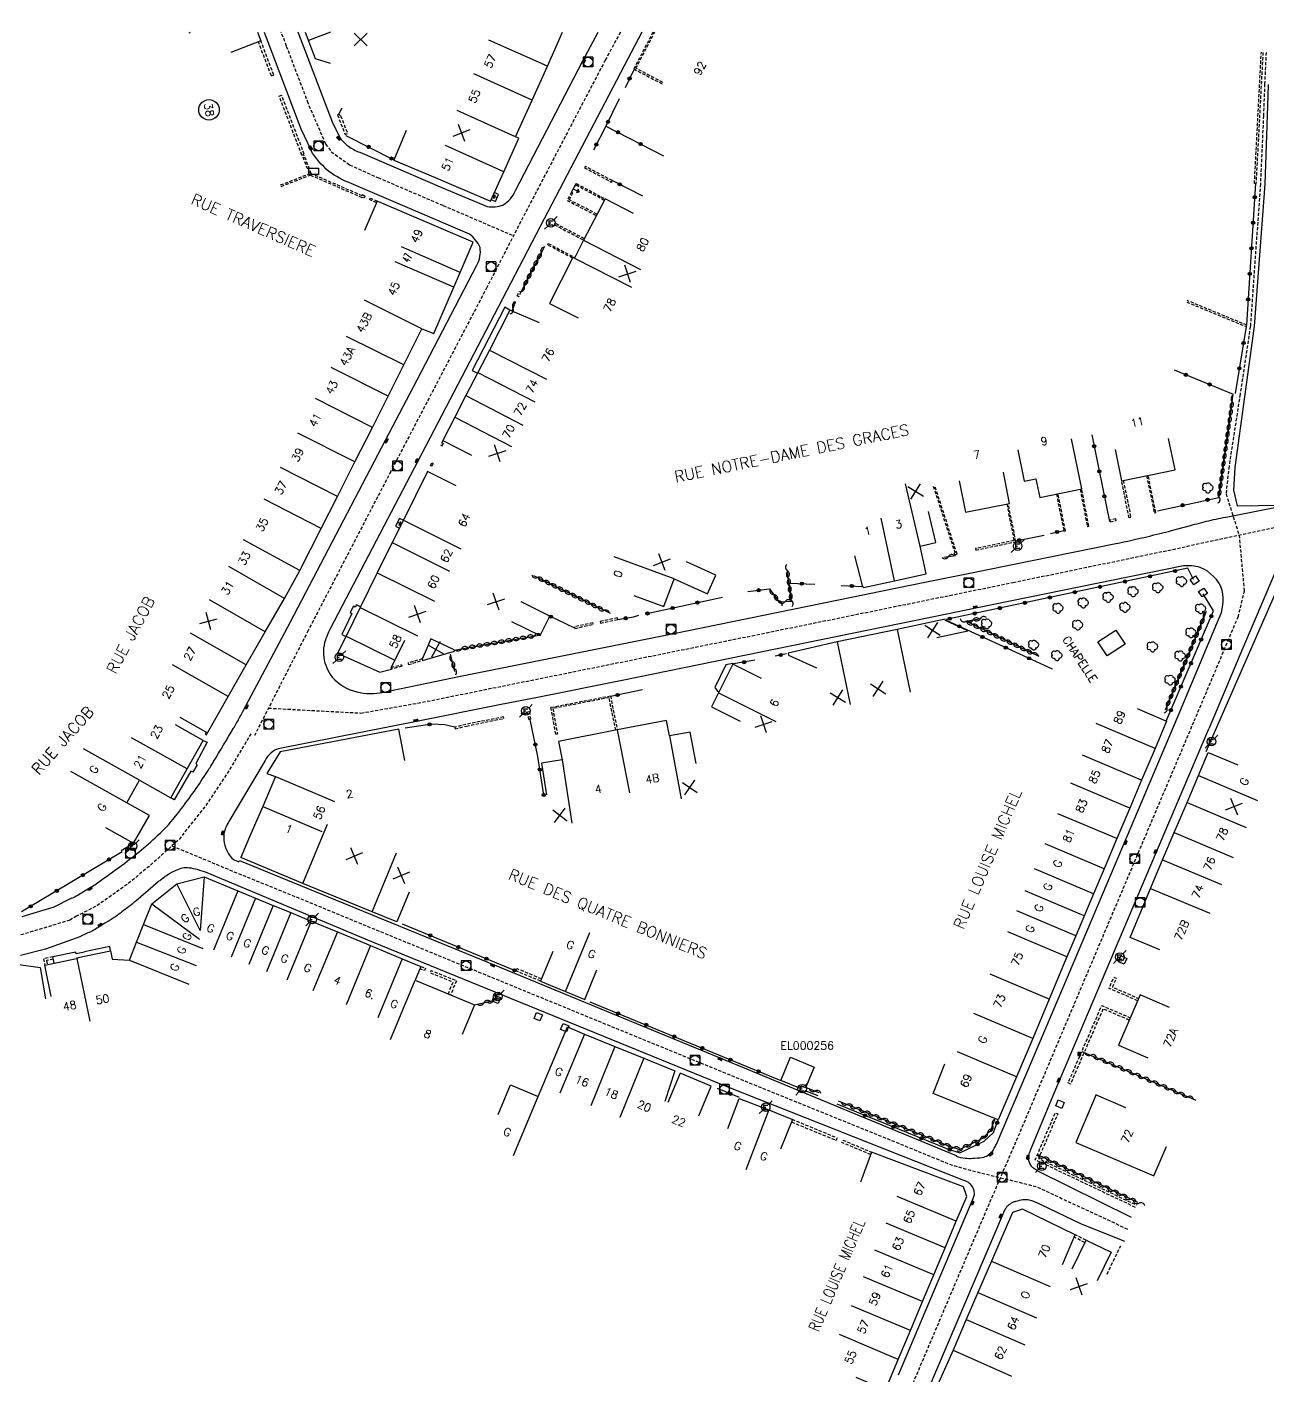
# Model space of a CAD drawing. Header units: millimetres. Extents: x 115000 to 116001, y 121000 to 122001.
# Drawn here: x 115307.8 to 115501.5, y 121790.2 to 122000.8 of the extents above; entities that cross this region are included whole.
import ezdxf
from ezdxf.enums import TextEntityAlignment as Align

# ---------------------------------------------------------------- set-up
doc = ezdxf.new("R2010")
doc.units = ezdxf.units.MM
doc.linetypes.add('DASHED', pattern=[0.75, 0.5, -0.25])
doc.layers.get('0').update_dxf_attribs({"linetype": 'CONTINUOUS'})
for name, color, linetype in [('W0001', 6, 'DASHED'), ('W0008', 7, 'CONTINUOUS'), ('W0100', 7, 'CONTINUOUS'), ('W0112', 1, 'DASHED'), ('W0120', 7, 'CONTINUOUS'), ('W0300', 7, 'CONTINUOUS'), ('W0310', 3, 'CONTINUOUS'), ('W0322', 7, 'CONTINUOUS'), ('W0330', 7, 'CONTINUOUS'), ('W0334', 7, 'CONTINUOUS'), ('W0400', 7, 'CONTINUOUS'), ('W0420', 7, 'CONTINUOUS'), ('W0471', 7, 'CONTINUOUS'), ('W0984', 7, 'CONTINUOUS'), ('W0989', 7, 'CONTINUOUS'), ('W0991', 7, 'CONTINUOUS'), ('W1102', 7, 'CONTINUOUS'), ('W1471', 7, 'CONTINUOUS')]:
    doc.layers.add(name, color=color, linetype=linetype)
doc.styles.get("Standard").update_dxf_attribs({"font": 'romans.shx', "width": 0.85})

# ---------------------------------------------------------------- blocks, each defined once
blk = doc.blocks.new('T400')
for p, q in [((-0.15, 0.3), (0.15, 0.3)), ((-0.15, -0.25), (-0.15, 0.3)), ((-0.15, 0.15), (0.15, 0.15)), ((-0.15, 0), (0.15, 0)), ((0.15, 0.3), (0.15, -0.25)), ((-0.15, -0.15), (0.15, -0.15)), ((-0.15, -0.25), (-0.15, -0.3)), ((-0.15, -0.3), (0.15, -0.3)), ((0.15, -0.3), (0.15, -0.25))]:
    blk.add_line(p, q)
blk = doc.blocks.new('T471')
for p, q in [((-0.333334, 0.333334), (-0.333334, -0.333334)), ((-0.333334, 0.333334), (0.333334, 0.333334)), ((-0.333334, 0), (0, 0)), ((0.500001, 0.500001), (1.000002, 1.000002)), ((-0.500001, -0.500001), (-1.000002, -1.000002)), ((-0.333334, -0.333334), (0.333334, -0.333334))]:
    blk.add_line(p, q)
blk.add_ellipse((0, 0), major_axis=(0.471405, 0.471405), ratio=1, start_param=5.4977871438, end_param=11.780972451)
blk = doc.blocks.new('T420')
for p, q in [((0.75, 0.75), (-0.75, 0.75)), ((-0.75, 0.75), (-0.75, -0.75)), ((0.75, 0.75), (0.75, -0.75)), ((0.75, -0.75), (-0.75, -0.75))]:
    blk.add_line(p, q)
blk.add_ellipse((0, 0), major_axis=(-0.53, 0.53), ratio=1, start_param=3.926991, end_param=10.210176)
blk = doc.blocks.new('T300')
for p, q in [((-0.8, 0.51), (-0.86, 0.34)), ((-0.86, 0.34), (-0.86, 0.17)), ((-0.86, 0.17), (-0.74, 0.06)), ((-0.69, 0.63), (-0.8, 0.51)), ((-0.8, -0.06), (-0.74, 0.06)), ((-0.74, 0.06), (-0.69, 0.11)), ((-0.57, 0.69), (-0.69, 0.63)), ((-0.46, 0.69), (-0.57, 0.69)), ((-0.29, 0.63), (-0.46, 0.69)), ((-0.29, 0.63), (-0.17, 0.74)), ((-0.23, 0.57), (-0.29, 0.63)), ((-0.17, 0.74), (-0.06, 0.8)), ((-0.06, 0.8), (0.06, 0.8)), ((0.06, 0.8), (0.23, 0.74)), ((0.23, 0.74), (0.34, 0.63)), ((0.34, 0.63), (0.4, 0.51)), ((0.46, 0.46), (0.34, 0.46)), ((0.4, 0.51), (0.4, 0.46)), ((0.57, 0.4), (0.46, 0.46)), ((0.57, 0.4), (0.69, 0.29)), ((0.69, 0.29), (0.74, 0.17)), ((0.74, 0.06), (0.69, -0.17)), ((0.74, 0.17), (0.74, 0.06)), ((-0.8, -0.17), (-0.8, -0.06)), ((-0.8, -0.23), (-0.8, -0.17)), ((-0.74, -0.34), (-0.8, -0.23)), ((-0.69, -0.4), (-0.74, -0.34)), ((-0.51, -0.46), (-0.69, -0.4)), ((-0.4, -0.46), (-0.51, -0.46)), ((-0.4, -0.46), (-0.34, -0.46)), ((-0.34, -0.46), (-0.34, -0.4)), ((-0.34, -0.51), (-0.34, -0.46)), ((-0.29, -0.63), (-0.34, -0.51)), ((-0.17, -0.74), (-0.29, -0.63)), ((-0.06, -0.8), (-0.17, -0.74)), ((0.06, -0.8), (-0.06, -0.8)), ((0.17, -0.74), (0.06, -0.8)), ((0.23, -0.69), (0.17, -0.74)), ((0.29, -0.46), (0.23, -0.46)), ((0.29, -0.63), (0.23, -0.69)), ((0.46, -0.4), (0.29, -0.46)), ((0.34, -0.51), (0.29, -0.63)), ((0.34, -0.51), (0.34, -0.46)), ((0.57, -0.34), (0.46, -0.4)), ((0.63, -0.29), (0.57, -0.34)), ((0.69, -0.17), (0.63, -0.29))]:
    blk.add_line(p, q)
blk = doc.blocks.new('t112o')
at = {"color": 0, "linetype": 'Continuous'}
for p, q in [((-0.5, 0.5), (0.5, 0.5)), ((-0.5, -0.5), (-0.5, 0.5)), ((0.5, 0.5), (0.5, -0.5)), ((0.5, -0.5), (-0.5, -0.5))]:
    blk.add_line(p, q, dxfattribs=at)
blk = doc.blocks.new('t991o')
at = {"color": 0, "linetype": 'Continuous'}
for p, q in [((-1, 1), (1, -1)), ((-1, -1), (1, 1))]:
    blk.add_line(p, q, dxfattribs=at)
blk = doc.blocks.new('t322o')
at = {"color": 0, "linetype": 'Continuous'}
for radius in [0.25, 0.15]:
    blk.add_circle((0, 0), radius, dxfattribs=at)
blk = doc.blocks.new('t310o')
at = {"color": 0, "linetype": 'Continuous'}
for centre, start, end in [((-0.5, 0.38), 216.8699, 323.1304), ((0.5, -0.37), 36.8699, 143.1303)]:
    blk.add_arc(centre, 0.625, start, end, dxfattribs=at)
blk = doc.blocks.new('t330o')
at = {"color": 0, "linetype": 'Continuous'}
for p, q in [((0.25, -0.25), (-0.25, 0.25)), ((-0.25, -0.25), (0.25, 0.25)), ((-0.25, 0.25), (-0.25, -0.25)), ((0.25, 0.25), (-0.25, 0.25)), ((0.25, -0.25), (0.25, 0.25)), ((-0.25, -0.25), (0.25, -0.25)), ((-0.25, -0.25), (-0.25, -0.25))]:
    blk.add_line(p, q, dxfattribs=at)
blk = doc.blocks.new('T1471')
at = {"color": 0, "linetype": 'Continuous', "flags": 128}
blk.add_lwpolyline([(-0.75, -0.5), (-0.75, 0.5), (0.75, 0.5), (0.75, -0.5), (-0.75, -0.5)], dxfattribs=at)

msp = doc.modelspace()

# ---------------------------------------------------------------- linework, layer by layer
at = {"layer": 'W0001'}
for points in [[(115400.52, 122000), (115398.15, 121995.64), (115385.98, 121972.4), (115379.65, 121960.13), (115364.64, 121931.38), (115351.74, 121906.54), (115343.34, 121890.12)], [(115354.47, 121982.53), (115351.75, 121988.89), (115348.35, 121997.82), (115347.52, 122000)], [(115501.38, 121996.84), (115501.17, 121991.91), (115500.98, 121986.95), (115500.5, 121976.29), (115498.93, 121954.03), (115497.33, 121943.44), (115495.6, 121932.19), (115495.13, 121927.89), (115497.17, 121921.43), (115497.97, 121912.72), (115497.01, 121908.7), (115490.06, 121892.2)], [(115315.54, 121861.92), (115314.49, 121861.27), (115305.07, 121858.43), (115290.51, 121854.87), (115282.55, 121852.45), (115275.82, 121854.77), (115263.31, 121862.34), (115244.57, 121874.6), (115228.28, 121885.37), (115221.22, 121892.9), (115216.69, 121900.89), (115213.12, 121908.68), (115209.65, 121916.31), (115207.9, 121919.58), (115203.09, 121924.53), (115187.54, 121939.27), (115179.5, 121946.89), (115172.14, 121953.75), (115165.38, 121959.89), (115159.14, 121970.8), (115148.1, 121994.5)], [(115345.53, 121894.4), (115359.97, 121893.63), (115369.58, 121895.32), (115421.09, 121905.72), (115461.86, 121914.03), (115485.33, 121918.89), (115509.29, 121924.04), (115556.4, 121933.55), (115592.42, 121940.92), (115618.06, 121946.57), (115636.7, 121951.36), (115648.61, 121954.69), (115679.21, 121964.17), (115688.47, 121967.09), (115696.01, 121969.53), (115702.67, 121971.98), (115712.33, 121976.21), (115720.09, 121979.86), (115731.59, 121986)], [(115354.46, 121982.53), (115355.35, 121981.32), (115358.21, 121979.28), (115362.64, 121977.28), (115372.82, 121972.93), (115383.81, 121968.2)]]:
    msp.add_lwpolyline(points, dxfattribs=at)
at = {"layer": 'W0001', "flags": 128}
for points in [[(115490.05, 121892.2), (115474.75, 121856.08), (115462.6, 121827.38), (115457.43, 121815.38), (115446.29, 121789.12)], [(115342.79, 121890.41), (115339.34, 121884.61), (115335.67, 121879.07), (115331.52, 121873.86), (115326.87, 121869.66), (115323.36, 121866.8), (115318.79, 121863.55), (115315.55, 121861.9)], [(115330.45, 121872.89), (115340.07, 121868.88), (115350.12, 121864.8), (115375.16, 121854.5), (115401.62, 121843.65), (115423.07, 121834.88), (115442.15, 121827.17), (115452.22, 121823.04), (115455.16, 121822.2), (115457.24, 121821.7), (115465.43, 121819.68), (115479.85, 121812.97)]]:
    msp.add_lwpolyline(points, dxfattribs=at)
at = {"layer": 'W0008', "flags": 128}
for points in [[(115652.23, 121548.45, -0.000001), (115655.3, 121533.37, -0.000001), (115657, 121525, -0.000046)], [(115403.87, 122000), (115401.11, 121994.72), (115388.6, 121970.84), (115379.5, 121953.33), (115368.88, 121932.99), (115364.11, 121923.9), (115355.24, 121906.88, 0.0738), (115354.22, 121904.23, 0.08), (115354.18, 121902.34, 0.1365), (115355.5, 121899.24, 0.1612), (115359.36, 121896.94, 0.1104), (115363.48, 121896.9), (115375.53, 121899.37), (115408.85, 121906.06), (115448.35, 121914.12), (115454.61, 121915.4), (115477.91, 121920.11, 0.0084), (115482.95, 121921.23, 0.0064), (115486.6, 121922.14), (115489.56, 121922.92, -0.0064), (115492.46, 121923.68, -0.0088), (115495.43, 121924.31), (115507.69, 121926.76)], [(115356.75, 121983.43, 0.051968), (115358.01, 121982.17, 0.0584), (115359.78, 121981.24), (115372.7, 121975.68), (115379.68, 121972.76, 0.1207), (115382.17, 121973, 0.1559), (115384.15, 121975.29), (115394.64, 121995.55), (115397.02, 122000)], [(115340.61, 121892.18, 0.004061), (115341.53, 121893.87), (115348.99, 121907.88), (115363.81, 121936.26), (115368.76, 121945.71), (115378.08, 121963.61, 0.1774), (115378.58, 121966.37, 0.1416), (115376.92, 121968.45), (115358.46, 121976.36, -0.0646), (115354.95, 121978.24, -0.071013), (115352.13, 121981.58, -0.071013)], [(115672.91, 121959.04), (115653.08, 121952.84), (115652.81, 121952.77, -0.0026), (115639.61, 121949.02, -0.0107), (115614.96, 121942.74, -0.0026), (115605.11, 121940.53, -0.004), (115596.11, 121938.6), (115568.87, 121933.05), (115552.62, 121929.72), (115505.91, 121920.31, 0.1085), (115504.96, 121919.93, 0.1308), (115504.22, 121918.91), (115497.72, 121903.68), (115492.44, 121891.18)], [(115487.67, 121893.22), (115493.98, 121908.26, 0.1659), (115494.55, 121912.8, 0.21511), (115491.08, 121916.39, 0.0775), (115488.47, 121916.63), (115456.06, 121910.01), (115451.23, 121909.04), (115400.79, 121898.72), (115387.54, 121896.07), (115381.63, 121894.9), (115368.66, 121892.31), (115347.3, 121888.11, 0.134), (115345.89, 121887.37, 0.0757), (115344.99, 121886.22), (115339.35, 121876.7, 0.0899), (115338.56, 121874.76, 0.179573), (115339.53, 121871.25, 0.14126), (115340.91, 121870.39)], [(115340.95, 121870.46), (115341.01, 121870.59), (115383.98, 121852.99), (115397.44, 121847.43), (115417.46, 121839.21), (115434.53, 121832.1), (115452.99, 121824.53), (115452.95, 121824.39, 0.036688), (115454.37, 121824.1, 0.046936), (115455.5, 121824.07, 0.018581), (115457.05, 121824.22, 0.061519), (115457.5, 121824.34, 0.071329), (115458.25, 121824.78, 0.086888), (115458.73, 121825.31, 0.012508), (115459.11, 121825.96, 0.026038), (115459.27, 121826.29), (115469.65, 121850.63), (115479.58, 121874.14), (115487.68, 121893.22)], [(115314.82, 121864.7, 0.014121), (115315.73, 121865.2, 0.001029), (115317.58, 121866.31, 0.004901), (115317.97, 121866.55, 0.014332), (115318.8, 121867.1, 0.003688), (115321.94, 121869.35, 0.025603), (115327.84, 121874.14, 0.041952), (115331.02, 121877.52, 0.011412), (115333.42, 121880.7, 0.012344), (115335.49, 121883.73, 0.000416), (115336.29, 121884.97, 0.00311), (115336.4, 121885.13, 0.005086), (115336.95, 121886.04, 0.000889), (115340.09, 121891.28, 0.003966), (115340.16, 121891.4, 0.00062), (115340.61, 121892.19)], [(115480.38, 121814.85), (115465.71, 121822.08), (115465.55, 121822.21, -0.062695), (115465, 121822.57, -0.077717), (115464.66, 121822.98, -0.033421), (115464.36, 121823.56, -0.08342), (115464.3, 121823.82, -0.06628), (115464.34, 121824.5, -0.051285), (115464.59, 121825.33), (115468.15, 121833.86), (115483.38, 121869.86), (115492.43, 121891.18)], [(115443.94, 121790.23), (115455.62, 121817.81, 0.074221), (115455.82, 121818.4, 0.105061), (115455.81, 121818.83, 0.042229), (115455.61, 121819.43, 0.068666), (115455.41, 121819.76, 0.03992), (115454.95, 121820.25, 0.085788), (115454.68, 121820.41, 0.000939), (115454.33, 121820.56, 0.002033), (115454.16, 121820.63), (115417.18, 121835.23), (115361.69, 121857.91), (115335.93, 121868.66, 0.031064), (115334.43, 121869.17, 0.03817), (115333.16, 121869.42, 0.073401), (115332.12, 121869.4, 0.068536), (115331.06, 121869.05, 0.012682), (115330.3, 121868.66, 0.024277), (115329.92, 121868.43, 0.00879), (115328.8, 121867.64, 0.018677), (115328.29, 121867.24), (115324.79, 121864.25, -0.013341), (115323.67, 121863.35, -0.007491), (115321.61, 121861.82, -0.016365), (115321.27, 121861.59, -0.002226), (115318.7, 121860.01, -0.032015), (115317.12, 121859.18, -0.00688), (115316.2, 121858.78, -0.00688)], [(115479.31, 121811.09), (115472.43, 121813.86), (115466.36, 121816.74), (115465.73, 121817.04, 0.068067), (115464.45, 121817.52, 0.09035), (115463.41, 121817.56, 0.025743), (115462.24, 121817.33, 0.062755), (115461.78, 121817.15, 0.043256), (115461.04, 121816.67, 0.090274), (115460.76, 121816.35, 0.014153), (115460.47, 121815.83, 0.021155), (115460.29, 121815.46), (115448.57, 121787.83)]]:
    msp.add_lwpolyline(points, format="xyb", dxfattribs=at)
at = {"layer": 'W0008'}
for points in [[(115344.84, 122000), (115350.61, 121984.89), (115352.17, 121981.6)], [(115356.85, 121983.31), (115355.53, 121985.94), (115350.19, 122000)], [(115307.07, 121861.83), (115312.05, 121863.36), (115314.81, 121864.74)], [(115316.21, 121858.73), (115310.71, 121856.75), (115306.81, 121855.77)]]:
    msp.add_lwpolyline(points, dxfattribs=at)
at = {"layer": 'W0008', "flags": 128}
for points in [[(115501.71, 121991.83), (115501.69, 121990.07), (115501.18, 121976.24), (115499.55, 121954.05), (115496.52, 121931.98), (115496.29, 121928.46), (115496.85, 121926.03), (115503.56, 121926.11), (115503.59, 121925.94)], [(115335.35, 121889.36), (115335.97, 121889.06), (115334.16, 121885.75), (115334.39, 121885.56), (115333.72, 121884.41), (115333.41, 121884.57), (115330.8, 121880.05), (115330.27, 121880.4)], [(115320.85, 121856.46), (115320.73, 121857.17), (115316.77, 121856.31)]]:
    msp.add_lwpolyline(points, dxfattribs=at)
at = {"layer": 'W0100'}
msp.add_line((115392.88, 121975.01), (115393.44, 121976.07), dxfattribs=at)
for points in [[(115343.81, 122000), (115344.34, 121998.63), (115339.66, 121996.85)], [(115351.28, 122000), (115352.85, 121995.88), (115355.18, 121995.16)], [(115393.16, 121975.54), (115394.05, 121975.08), (115393.93, 121975.46), (115393.66, 121974.96), (115394.05, 121975.08)], [(115381.26, 121974.11), (115380.58, 121974.41), (115380.72, 121974.04), (115380.96, 121974.55), (115380.58, 121974.41)], [(115402.55, 121971.65), (115398.11, 121973.95), (115394.77, 121967.51), (115393.33, 121964.69), (115393.08, 121964.81), (115389.44, 121957.62), (115393.9, 121955.36)], [(115365.67, 121923.45), (115366.3, 121923.14), (115366.17, 121923.52), (115365.92, 121923.01), (115366.3, 121923.14)], [(115402.62, 121912), (115407.31, 121910.26), (115408.91, 121914.59), (115414.1, 121912.26), (115415.42, 121915.19), (115410.86, 121917.24)], [(115291.64, 121831.99), (115287.62, 121834.96), (115302.39, 121854.93), (115309.88, 121853.9), (115310.7, 121848.97)], [(115311.6, 121849.36), (115310.59, 121854.26), (115315.78, 121855.32)]]:
    msp.add_lwpolyline(points, dxfattribs=at)
at = {"layer": 'W0100', "flags": 128}
for points in [[(115367.05, 121984.62), (115365.11, 121980.01), (115371.57, 121977.29), (115380.21, 121973.61), (115382.3, 121978.17), (115384.65, 121983.42), (115384.15, 121983.65), (115386.75, 121989.39), (115389.11, 121994.68), (115391.48, 122000)], [(115380.33, 121973.87), (115381.02, 121973.55), (115381.49, 121974.66), (115380.83, 121974.96)], [(115331.68, 121893), (115336.03, 121890.55), (115339.24, 121896.23), (115342.05, 121901.19), (115345, 121906.33), (115348.01, 121911.53), (115350.41, 121915.9), (115353.78, 121922.48), (115356.32, 121927.47), (115359.04, 121932.89), (115361.78, 121938.24), (115364.25, 121943.15), (115366.67, 121948.02), (115369.49, 121953.65), (115371.38, 121952.95), (115374.49, 121960.19), (115375.49, 121962.45), (115377.52, 121967.19), (115362.51, 121973.61), (115360.55, 121969.02)], [(115387.87, 121954.62), (115383.26, 121956.56), (115380.07, 121950.34), (115378.25, 121946.85), (115376.38, 121943.23), (115374.63, 121939.85), (115372.78, 121936.19), (115377.25, 121933.94)], [(115462.63, 121934.76), (115463.62, 121929.85), (115465.43, 121930.22), (115466.02, 121927.31), (115472.58, 121928.64), (115471, 121936.45)], [(115477.8, 121934.82), (115478.8, 121929.92), (115487.17, 121931.62), (115486.17, 121936.52)], [(115374.88, 121929.15), (115370.4, 121931.37), (115366.61, 121923.75), (115364.87, 121920.27), (115362.52, 121915.53), (115359.87, 121910.14), (115357.65, 121905.64), (115356.33, 121902.97), (115362.91, 121900.02), (115364.73, 121900.5), (115364.68, 121900.69), (115366.83, 121905.04)], [(115453.45, 121929.89), (115454.42, 121924.99), (115461.32, 121926.36), (115460.35, 121931.27)], [(115437.08, 121918.21), (115438.36, 121913.37), (115438.46, 121913.4), (115438.49, 121913.27), (115443.32, 121914.29), (115448.27, 121915.37), (115447.37, 121919.7), (115449.82, 121920.28), (115448.67, 121925.14)], [(115366.6, 121923.74), (115365.98, 121924.05), (115365.36, 121922.85), (115366, 121922.53)], [(115524.7, 121918.66), (115523.7, 121923.56), (115512.16, 121921.19), (115507.54, 121920.25), (115505.93, 121919.5), (115504.12, 121915.3), (115491.99, 121887.56)], [(115383.49, 121907.96), (115387.98, 121905.75), (115389.47, 121908.78), (115384.99, 121910.99)], [(115449.93, 121905.43), (115454.82, 121906.46), (115451.28, 121908.09), (115451.24, 121908.29), (115443.73, 121906.71), (115434.39, 121904.78), (115426.71, 121902.98), (115426.78, 121902.69), (115431.16, 121900.71)], [(115422.55, 121899.02), (115418.08, 121901.26), (115415.84, 121896.79), (115414.74, 121894.58), (115419.2, 121892.34)], [(115481.24, 121894.32), (115485.85, 121892.38), (115484.06, 121888.12), (115481.93, 121883.15), (115480.09, 121878.77), (115478.09, 121874.01), (115476.08, 121869.32), (115474.43, 121865.41), (115471.66, 121858.84), (115470.27, 121855.55), (115467.51, 121848.93), (115464.93, 121842.79), (115462.39, 121836.81), (115459.55, 121830.1), (115449.36, 121834.19), (115451.22, 121838.83)], [(115320.05, 121875.74), (115324.42, 121873.3), (115326.92, 121877.63), (115323.38, 121879.61), (115325.36, 121883.15), (115330.27, 121880.4), (115332.84, 121884.9), (115335.35, 121889.36), (115330.99, 121891.81)], [(115366.82, 121886.22), (115365.88, 121891.13), (115347.34, 121887.6), (115345.25, 121884.17), (115346.63, 121883.73), (115344.65, 121879.04), (115342.58, 121874.28), (115341.2, 121871.05)], [(115412.33, 121885.74), (115411.42, 121890.65), (115408.2, 121890.06), (115407.73, 121892.49), (115400.03, 121890.99), (115390.85, 121889.2), (115391.42, 121886.31), (115388.2, 121885.82), (115388.95, 121880.88)], [(115484.79, 121856.64), (115480.17, 121858.55), (115483.34, 121866.22), (115485.19, 121870.68), (115487.04, 121874.99), (115489.05, 121879.67), (115490.82, 121883.86), (115492.36, 121887.48), (115496.96, 121885.53)], [(115367.49, 121865.63), (115365.61, 121861), (115361.71, 121862.58), (115350.9, 121867.03), (115341.19, 121871.05)], [(115315.52, 121855.38), (115320.85, 121856.46), (115321.11, 121855.18), (115323.8, 121855.04), (115324.93, 121857.86), (115326.02, 121860.61), (115327.32, 121863.82), (115331.22, 121866.97), (115335.5, 121868.03), (115340.75, 121865.84), (115343.52, 121864.71), (115346.28, 121863.58), (115349.05, 121862.45), (115352.22, 121861.14), (115356.3, 121859.46), (115361.49, 121857.31), (115366.44, 121855.26), (115369.35, 121854.06), (115368.46, 121851.88), (115377.72, 121848.04), (115375.8, 121843.42)], [(115389.98, 121856.36), (115388.05, 121851.75), (115391.93, 121850.13), (115394.95, 121848.9), (115396.83, 121853.52)], [(115486.31, 121847.65), (115481.72, 121849.62), (115478.35, 121841.77), (115482.94, 121839.79)], [(115381.43, 121830.92), (115383.36, 121835.53), (115387.69, 121833.72), (115392.25, 121844.6), (115394.92, 121843.48), (115399.66, 121841.56), (115404.19, 121839.71), (115409.03, 121837.72), (115407.46, 121832.97)], [(115412.76, 121830.72), (115414.7, 121835.32), (115409.85, 121837.37), (115407.9, 121832.77)], [(115474.87, 121834.04), (115471.65, 121826.56), (115483.87, 121821.31), (115485.84, 121825.91)], [(115474.83, 121833.97), (115479.43, 121831.99)], [(115417.28, 121828.75), (115419.09, 121833.41), (115423.71, 121831.62), (115427.41, 121830.12), (115425.54, 121825.48)], [(115437.31, 121789.87), (115441.92, 121787.91), (115443.93, 121792.65), (115445.83, 121797.17), (115447.73, 121801.7), (115449.46, 121805.86), (115451.25, 121810.09), (115452.98, 121814.26), (115454.64, 121818.12), (115454.1, 121819.6), (115439.77, 121825.02), (115438, 121820.35)], [(115469.58, 121807.47), (115471.58, 121812.1), (115463.31, 121816.11), (115461.77, 121815.63), (115458.48, 121808), (115456.36, 121803.1), (115454.54, 121798.9), (115452.48, 121794.08), (115450.29, 121789.09), (115454.87, 121787.08)], [(115471.09, 121806.78), (115473.26, 121811.29), (115477.17, 121809.42), (115475, 121804.91)]]:
    msp.add_lwpolyline(points, dxfattribs=at)
at = {"layer": 'W0100'}
msp.add_lwpolyline([(115475.11, 121904.76), (115477.9, 121906.6), (115479.35, 121904.39), (115476.56, 121902.55)], close=True, dxfattribs=at)
at = {"layer": 'W0100', "flags": 128}
for points in [[(115369.53, 121902.05), (115369.58, 121901.86), (115374.61, 121903.32), (115374.56, 121903.51), (115370.91, 121905.23)], [(115430.77, 121838.31), (115429.42, 121835.09), (115428.79, 121835.36), (115428.63, 121834.96), (115425.59, 121836.23), (115427.1, 121839.85)]]:
    msp.add_lwpolyline(points, close=True, dxfattribs=at)
at = {"layer": 'W0112'}
for p, q in [((115345.98, 121993.19), (115346.35, 121993.33)), ((115347.21, 121990.01), (115347.58, 121990.15)), ((115350.75, 121980.79), (115347.21, 121990.01)), ((115351.13, 121980.93), (115347.58, 121990.15)), ((115356.5, 121987.2), (115356.81, 121986.93)), ((115357.51, 121984.01), (115357.89, 121984.15)), ((115350.75, 121980.79), (115351.13, 121980.93))]:
    msp.add_line(p, q, dxfattribs=at)
for points in [[(115345.98, 121993.19), (115343.96, 121998.49)], [(115346.35, 121993.33), (115344.34, 121998.63)], [(115405.6, 122000), (115402.59, 121994.25), (115407.02, 121991.94)], [(115407.14, 121992.16), (115402.93, 121994.36), (115405.88, 122000)], [(115500.9, 121996.85), (115499.81, 121976.34), (115499.57, 121976.35), (115500.65, 121996.86)], [(115356.5, 121987.2), (115356.32, 121987.08), (115357.51, 121984.01)], [(115356.81, 121986.93), (115357.89, 121984.15)], [(115347.43, 121976.14), (115351.95, 121977.9), (115350.81, 121980.82)], [(115347.53, 121975.91), (115352.08, 121977.68), (115360.29, 121974.12), (115360.35, 121974.26), (115360.56, 121974.17), (115360.65, 121974.4), (115360.22, 121974.59), (115360.16, 121974.45), (115352.22, 121977.89), (115351.05, 121980.9)], [(115396.88, 121971.57), (115392.53, 121973.82), (115393.1, 121974.89), (115392.88, 121975.01), (115392.19, 121973.72), (115396.76, 121971.35)], [(115397.99, 121973.73), (115397.36, 121974.08), (115393.71, 121976.03), (115393.65, 121975.94), (115393.44, 121976.07), (115393.63, 121976.36), (115397.48, 121974.3), (115398.11, 121973.95)], [(115362.42, 121973.38), (115361.3, 121973.85), (115361.4, 121974.09), (115362.51, 121973.61)], [(115394.89, 121967.73), (115390.3, 121970.14), (115390.18, 121969.92), (115394.77, 121967.51)], [(115393.03, 121964.7), (115389.12, 121966.77), (115389.23, 121966.99), (115393.39, 121964.8)], [(115488.99, 121957.84), (115498.3, 121954), (115498.4, 121954.23), (115489.08, 121958.07)], [(115372.78, 121936.19), (115372.44, 121935.5), (115372.66, 121935.39), (115373, 121936.07)], [(115482.73, 121930.72), (115483.91, 121924.92), (115484.15, 121924.97), (115482.97, 121930.77)], [(115449.39, 121929.08), (115452.79, 121918.64), (115452.68, 121918.61), (115452.73, 121918.37), (115453.12, 121918.45), (115449.63, 121929.13)], [(115472.34, 121928.59), (115473.46, 121922.8), (115473.7, 121922.85), (115472.58, 121928.64)], [(115479.05, 121929.97), (115480.27, 121924.17), (115480.02, 121924.12), (115478.8, 121929.92)], [(115460.88, 121926.27), (115462.01, 121920.58), (115455.98, 121919.33), (115456.03, 121919.08), (115462.31, 121920.39), (115461.12, 121926.32)], [(115468.63, 121927.84), (115469.81, 121922.03), (115470.05, 121922.08), (115468.88, 121927.89)], [(115364.71, 121900.75), (115366.29, 121901.18), (115366.36, 121900.94), (115364.73, 121900.5)], [(115369.55, 121902.11), (115367.32, 121901.44), (115367.39, 121901.2), (115369.58, 121901.86)], [(115399.78, 121890.95), (115398.75, 121896.03), (115389.95, 121894.33), (115390.68, 121890.36), (115390.43, 121890.32), (115389.66, 121894.53), (115398.95, 121896.32), (115400.03, 121890.99)], [(115335.81, 121890.67), (115335.64, 121890.35), (115335.86, 121890.23), (115336.03, 121890.55)], [(115311.84, 121855.55), (115310.39, 121855.26), (115310.59, 121854.26)], [(115311.92, 121855.16), (115310.86, 121854.95), (115310.98, 121854.34)]]:
    msp.add_lwpolyline(points, dxfattribs=at)
for points in [[(115399.26, 121976.81), (115395.01, 121979.04), (115394.89, 121978.82), (115399.14, 121976.59)], [(115383.7, 121957.45), (115383.91, 121957.94), (115384.14, 121957.84), (115383.93, 121957.36)], [(115384.98, 121959.4), (115384.62, 121958.67), (115384.39, 121958.79), (115384.76, 121959.51)], [(115370.83, 121932.28), (115371.04, 121932.73), (115371.27, 121932.62), (115371.06, 121932.18)], [(115477.02, 121923.52), (115477.99, 121923.72), (115477.94, 121923.96), (115476.97, 121923.77)], [(115393.41, 121906.86), (115396.27, 121907.5), (115396.22, 121907.74), (115393.36, 121907.1)], [(115400.06, 121908.5), (115397.34, 121907.94), (115397.39, 121907.7), (115400.11, 121908.25)], [(115374.69, 121891.17), (115376.45, 121891.6), (115382.31, 121892.8), (115382.26, 121893.04), (115376.39, 121891.84), (115374.63, 121891.42)], [(115386.22, 121892.61), (115386.06, 121893.58), (115385.1, 121893.34), (115385.04, 121893.58), (115386.26, 121893.89), (115386.47, 121892.65)]]:
    msp.add_lwpolyline(points, close=True, dxfattribs=at)
at = {"layer": 'W0112', "flags": 128}
for points in [[(115369.35, 121854.06), (115370.06, 121853.78), (115369.91, 121853.41), (115369.2, 121853.69)], [(115373.6, 121849.74), (115374.37, 121851.6), (115370.83, 121853.02), (115370.97, 121853.4), (115374.9, 121851.82), (115373.97, 121849.59)], [(115388.05, 121851.75), (115384.16, 121853.37), (115384.31, 121853.74), (115388.2, 121852.12)], [(115481.32, 121848.7), (115476.86, 121850.61), (115477.62, 121852.38), (115477.99, 121852.22), (115477.39, 121850.82), (115481.48, 121849.06)], [(115480.02, 121845.66), (115475.92, 121847.42), (115472.77, 121840.16), (115470.82, 121835.68), (115470.45, 121835.84), (115472.41, 121840.32), (115475.72, 121847.94), (115480.18, 121846.03)], [(115427.26, 121829.75), (115434.22, 121826.88), (115434.38, 121827.24), (115427.41, 121830.12)], [(115480.98, 121816.4), (115465.31, 121823.84), (115468.47, 121831.18), (115468.84, 121831.02), (115465.83, 121824.04), (115481.16, 121816.76)], [(115439.63, 121824.65), (115435.13, 121826.54), (115435.28, 121826.91), (115439.77, 121825.02)], [(115473.08, 121810.93), (115471.41, 121811.74)], [(115473.26, 121811.29), (115471.58, 121812.1)], [(115478.69, 121810.29), (115478.63, 121810.35), (115476.45, 121805.85)]]:
    msp.add_lwpolyline(points, dxfattribs=at)
at = {"layer": 'W0120'}
msp.add_line((115312.04, 121854.56), (115311.84, 121855.55), dxfattribs=at)
msp.add_lwpolyline([(115316.78, 121856.26), (115315.5, 121856), (115315.43, 121856.3), (115311.84, 121855.55)], dxfattribs=at)
at = {"layer": 'W0310', "flags": 128}
for points in [[(115388.63, 121966.54), (115384.98, 121959.4)], [(115383.93, 121957.36), (115383.53, 121956.45)], [(115451.05, 121917.97), (115452.89, 121918.25)], [(115423.79, 121913.04), (115425.28, 121911.02), (115427.22, 121911.09), (115426.59, 121916.07)], [(115485.68, 121894.12), (115492.08, 121909.55)], [(115465.96, 121902.47), (115454.48, 121907.97), (115456.87, 121908.38)], [(115374.56, 121903.48), (115387.83, 121905.82)], [(115374.67, 121900.14), (115373.97, 121902.81)], [(115377.72, 121848.04), (115380.74, 121848.71)], [(115472.61, 121840.78), (115490.4, 121833.15)], [(115429.53, 121835.14), (115431.53, 121834.34)], [(115434.54, 121833.04), (115451.79, 121826.01), (115453.5, 121825.47), (115457.05, 121827.16), (115458.38, 121828.42), (115459.08, 121830.27)], [(115481.35, 121817.16), (115465.75, 121824.62)]]:
    msp.add_lwpolyline(points, dxfattribs=at)
at = {"layer": 'W0310'}
for points in [[(115494, 121927.33), (115496.27, 121943.46)], [(115398.95, 121909.17), (115387.01, 121915.08)]]:
    msp.add_lwpolyline(points, dxfattribs=at)
at = {"layer": 'W0322'}
for p, q in [((115356.5, 121987.2), (115357.06, 121988.19)), ((115322.65, 121871.96), (115306.93, 121862.57))]:
    msp.add_line(p, q, dxfattribs=at)
at = {"layer": 'W0322', "flags": 128}
for points in [[(115402.66, 121994.22), (115401.25, 121991.3)], [(115400.33, 121989.59), (115398.24, 121985.34), (115396.31, 121981.58)], [(115357.61, 121983.88), (115365.14, 121980.08)], [(115399.26, 121976.81), (115403.99, 121974.43)], [(115499.76, 121976.34), (115498.33, 121954.26)], [(115498.3, 121954.01), (115496.57, 121943.55)], [(115487.01, 121947.23), (115496.27, 121943.46)], [(115474.17, 121937.09), (115476.93, 121923.56)], [(115484.44, 121925.25), (115494, 121927.33)], [(115467.71, 121921.7), (115469.78, 121922.13)], [(115462.28, 121920.52), (115466.73, 121921.42)], [(115490.07, 121914.51), (115489.18, 121916.25), (115451.4, 121908.26)], [(115426.86, 121913.91), (115430.87, 121913.76)], [(115404.62, 121909.17), (115416.47, 121911.74)], [(115420.42, 121912.61), (115423.79, 121913.04)], [(115435, 121913.57), (115438.35, 121913.41)], [(115485.79, 121892.39), (115493.18, 121909.6), (115491.58, 121912.25)], [(115400.11, 121908.25), (115402.57, 121908.66), (115403.39, 121908.92)], [(115421.53, 121901.88), (115418.16, 121901.3)], [(115426.44, 121902.9), (115424.67, 121902.51)], [(115403.99, 121897.27), (115398.97, 121896.22)], [(115388.53, 121880.82), (115387.63, 121886.82), (115386.4, 121892.64)], [(115374.63, 121891.42), (115373.09, 121891.78), (115371.04, 121891.92), (115366.9, 121891.26)], [(115322.53, 121872.14), (115324.42, 121873.3)], [(115366.43, 121860.71), (115384.16, 121853.37)], [(115395.76, 121848.52), (115425.59, 121836.23)], [(115419.11, 121833.59), (115415.7, 121834.96)], [(115429.34, 121834.68), (115431.34, 121833.87)], [(115434.35, 121832.57), (115451.62, 121825.54), (115453.54, 121824.93), (115457.34, 121826.75), (115458.81, 121828.13), (115459.55, 121830.1)]]:
    msp.add_lwpolyline(points, dxfattribs=at)
at = {"layer": 'W0322'}
for points in [[(115398.24, 121985.34), (115407.23, 121980.69)], [(115393.4, 121906.91), (115389.47, 121908.78)], [(115468.01, 121900.51), (115451.48, 121908.09)]]:
    msp.add_lwpolyline(points, dxfattribs=at)
at = {"layer": 'W0334', "flags": 128}
for points in [[(115383.26, 121956.56), (115382.45, 121957.05), (115377.37, 121947.15), (115378.19, 121946.73)], [(115359.91, 121910.24), (115359.28, 121910.55), (115359.08, 121910.18), (115358.79, 121910.31), (115358.32, 121909.35), (115358.58, 121909.18), (115356.97, 121905.9), (115357.62, 121905.58)], [(115418.08, 121901.26), (115418.1, 121901.39), (115417.01, 121901.19), (115415.26, 121897.65), (115415.66, 121897.06), (115415.91, 121896.93)]]:
    msp.add_lwpolyline(points, dxfattribs=at)
at = {"layer": 'W1102'}
for p, q in [((115333.14, 121999.91), (115333.37, 122000)), ((115355.23, 122000), (115351.78, 121998.69)), ((115389.11, 121994.68), (115379.97, 121998.74)), ((115386.75, 121989.39), (115377.64, 121993.52)), ((115384.15, 121983.65), (115375.03, 121987.74)), ((115382.3, 121978.17), (115373.2, 121982.32)), ((115375.49, 121962.45), (115366.34, 121966.49)), ((115394.77, 121967.51), (115403.65, 121962.91)), ((115393.33, 121964.69), (115402.24, 121960.15)), ((115374.49, 121960.19), (115365.3, 121964.14)), ((115369.49, 121953.65), (115360.55, 121958.13)), ((115366.67, 121948.02), (115357.72, 121952.48)), ((115380.07, 121950.34), (115388.96, 121945.77)), ((115364.25, 121943.15), (115355.31, 121947.64)), ((115378.25, 121946.85), (115387.13, 121942.25)), ((115376.38, 121943.23), (115385.25, 121938.63)), ((115361.78, 121938.24), (115352.87, 121942.79)), ((115374.63, 121939.85), (115383.51, 121935.26)), ((115359.04, 121932.89), (115350.11, 121937.38)), ((115356.32, 121927.47), (115347.4, 121932)), ((115447.37, 121919.7), (115445.07, 121929.43)), ((115353.78, 121922.48), (115344.88, 121927.04)), ((115366.61, 121923.75), (115375.56, 121919.3)), ((115443.32, 121914.29), (115441.25, 121924.07)), ((115350.41, 121915.9), (115341.64, 121920.71)), ((115364.87, 121920.27), (115373.81, 121915.79)), ((115408.91, 121914.59), (115399.54, 121918.06)), ((115348.01, 121911.53), (115339.36, 121916.55)), ((115362.52, 121915.53), (115371.48, 121911.09)), ((115345, 121906.33), (115336.32, 121911.3)), ((115359.87, 121910.14), (115368.84, 121905.72)), ((115342.05, 121901.19), (115333.36, 121906.12)), ((115357.65, 121905.64), (115365.28, 121901.9)), ((115443.73, 121906.71), (115445.78, 121896.92)), ((115434.39, 121904.78), (115436.41, 121894.99)), ((115339.24, 121896.23), (115330.54, 121901.16)), ((115415.84, 121896.79), (115424.78, 121892.31)), ((115400.03, 121890.99), (115401.93, 121881.18)), ((115408.2, 121890.06), (115410.02, 121880.22)), ((115391.42, 121886.31), (115392.91, 121876.42)), ((115346.63, 121883.73), (115355.84, 121879.84)), ((115344.65, 121879.04), (115353.86, 121875.15)), ((115317.65, 121845.5), (115315.64, 121855.3))]:
    msp.add_line(p, q, dxfattribs=at)
at = {"layer": 'W1102', "flags": 128}
for points in [[(115484.06, 121888.12), (115474.85, 121892.01)], [(115332.84, 121884.9), (115324.11, 121889.78)], [(115325.36, 121883.15), (115316.63, 121888.03)], [(115481.93, 121883.15), (115472.72, 121887.04)], [(115323.38, 121879.61), (115314.65, 121884.49)], [(115480.09, 121878.77), (115470.88, 121882.66)], [(115490.82, 121883.86), (115500.03, 121879.95)], [(115478.09, 121874.01), (115468.88, 121877.9)], [(115489.05, 121879.67), (115498.26, 121875.77)], [(115350.9, 121867.03), (115354.73, 121876.26)], [(115487.04, 121874.99), (115496.23, 121871.05)], [(115361.71, 121862.58), (115365.52, 121871.82)], [(115476.08, 121869.32), (115466.87, 121873.21)], [(115485.19, 121870.68), (115494.42, 121866.85)], [(115335.5, 121868.03), (115334.86, 121859.64), (115331.22, 121866.97)], [(115474.43, 121865.41), (115465.22, 121869.31)], [(115340.75, 121865.84), (115336.92, 121856.6)], [(115472.98, 121861.96), (115463.77, 121865.85)], [(115483.34, 121866.22), (115492.58, 121862.39)], [(115327.32, 121863.82), (115334.76, 121858.32)], [(115343.52, 121864.71), (115339.7, 121855.47)], [(115346.28, 121863.58), (115342.45, 121854.34)], [(115349.05, 121862.45), (115345.22, 121853.21)], [(115352.22, 121861.14), (115348.4, 121851.9)], [(115471.66, 121858.84), (115462.45, 121862.74)], [(115326.02, 121860.61), (115335.3, 121856.87)], [(115356.3, 121859.46), (115352.48, 121850.22)], [(115391.93, 121850.13), (115395.75, 121859.37)], [(115470.27, 121855.55), (115461.06, 121859.44)], [(115324.93, 121857.86), (115334.23, 121854.17)], [(115361.49, 121857.31), (115357.67, 121848.07)], [(115323.8, 121855.04), (115333.07, 121851.3)], [(115366.44, 121855.26), (115362.61, 121846.02)], [(115467.51, 121848.93), (115458.3, 121852.83)], [(115364.62, 121842.64), (115368.46, 121851.88)], [(115464.93, 121842.79), (115455.72, 121846.68)], [(115394.92, 121843.48), (115391.06, 121834.26)], [(115399.66, 121841.56), (115395.9, 121832.29)], [(115462.39, 121836.81), (115453.18, 121840.7)], [(115404.19, 121839.71), (115400.4, 121830.45)], [(115383.83, 121824.49), (115387.69, 121833.72)], [(115423.71, 121831.62), (115420.1, 121822.29)], [(115452.98, 121814.26), (115443.76, 121818.13)], [(115451.25, 121810.09), (115442.03, 121813.96)], [(115449.46, 121805.86), (115440.24, 121809.73)], [(115458.48, 121808), (115467.65, 121804.03)], [(115447.73, 121801.7), (115438.52, 121805.58)], [(115456.36, 121803.1), (115465.54, 121799.14)], [(115445.83, 121797.17), (115436.61, 121801.04)], [(115454.54, 121798.9), (115463.72, 121794.93)], [(115443.93, 121792.65), (115434.73, 121796.56)], [(115452.48, 121794.08), (115461.64, 121790.06)]]:
    msp.add_lwpolyline(points, dxfattribs=at)
at = {"layer": 'W1102'}
msp.add_circle((115336.24, 121987.87), 1.6, dxfattribs=at)

# ---------------------------------------------------------------- block references
at = {"layer": 'W0112'}
for p, rotation in [((115490.23, 121914.38), 303.8982549943189), ((115491.52, 121912.46), 123.8982549940149), ((115478.97, 121855.04), 247.499798694009), ((115381.12, 121848.89), 159.4697136238321), ((115387.67, 121846.19), 158.2879638405622), ((115391.82, 121844.47), 157.7185709435651), ((115469.2, 121832.53), 247.7593314837233)]:
    msp.add_blockref('t112o', p, dxfattribs=dict(at, rotation=rotation))
at = {"layer": 'W0300'}
for p in [(115492.33, 121928.8), (115484.5, 121913.2), (115488.22, 121914.17), (115472.86, 121910.83), (115476.74, 121911.7), (115480.64, 121912.59), (115468.91, 121910), (115479.37, 121910.13), (115491.2, 121909.91), (115457.77, 121907.57), (115471.99, 121907.36), (115489.69, 121906.16), (115465.11, 121904.24), (115468.74, 121902.6), (115483.68, 121903.97), (115488, 121902.54), (115486.42, 121898.77)]:
    msp.add_blockref('T300', p, dxfattribs=at)
at = {"layer": 'W0310'}
for p, rotation in [((115388.11, 121965.51), 242.9186320460179), ((115387.05, 121963.45), 242.9186320460179), ((115387.58, 121964.48), 242.9186320460179), ((115386, 121961.4), 242.9186320460179), ((115386.53, 121962.43), 242.9186320460179), ((115385.48, 121960.37), 242.9186320460179), ((115383.73, 121956.9), 65.77843751385815), ((115496.11, 121942.32), 81.9813127356289), ((115495.79, 121940.03), 81.9813127356289), ((115495.95, 121941.17), 81.9813127356289), ((115495.63, 121938.88), 81.9813127356289), ((115495.31, 121936.6), 81.9813127356289), ((115495.47, 121937.74), 81.9813127356289), ((115494.98, 121934.31), 81.9813127356289), ((115495.15, 121935.45), 81.9813127356289), ((115494.66, 121932.02), 81.9813127356289), ((115494.82, 121933.17), 81.9813127356289), ((115494.34, 121929.74), 81.9813127356289), ((115494.5, 121930.88), 81.9813127356289), ((115494.02, 121927.45), 81.9813127356289), ((115494.18, 121928.59), 81.9813127356289), ((115451.75, 121918.07), 8.62442920318996), ((115426.62, 121915.85), 97.26806313569267), ((115387.56, 121914.8), 153.6942485730952), ((115388.6, 121914.29), 153.6942485730952), ((115389.63, 121913.78), 153.6942485730952), ((115390.67, 121913.27), 153.6942485730952), ((115426.76, 121914.7), 97.26806313569267), ((115426.91, 121913.55), 97.26806313569267), ((115391.71, 121912.75), 153.6942485730952), ((115392.74, 121912.24), 153.6942485730952), ((115393.78, 121911.73), 153.6942485730952), ((115394.81, 121911.22), 153.6942485730952), ((115424.48, 121912.11), 306.442008739884), ((115425.17, 121911.18), 306.442008739884), ((115427.06, 121912.41), 97.26806313569267), ((115427.2, 121911.26), 97.26806313569267), ((115395.85, 121910.71), 153.6942485730952), ((115396.88, 121910.2), 153.6942485730952), ((115397.92, 121909.68), 153.6942485730952), ((115426.24, 121911.06), 2.102412171209921), ((115491.64, 121908.48), 67.46062030814312), ((115454.5, 121907.96), 154.4025167411904), ((115455.54, 121907.46), 154.4025167411904), ((115455.6, 121908.16), 9.802387073118071), ((115456.58, 121906.96), 154.4025167411904), ((115456.74, 121908.36), 9.802387073118071), ((115490.75, 121906.35), 67.46062030814312), ((115491.19, 121907.42), 67.46062030814312), ((115382.53, 121904.88), 9.996788599542649), ((115383.66, 121905.08), 9.996788599542649), ((115384.8, 121905.28), 9.996788599542649), ((115385.94, 121905.49), 9.996788599542649), ((115387.08, 121905.69), 9.996788599542649), ((115457.62, 121906.46), 154.4025167411904), ((115458.66, 121905.96), 154.4025167411904), ((115459.71, 121905.46), 154.4025167411904), ((115460.75, 121904.96), 154.4025167411904), ((115490.31, 121905.28), 67.46062030814312), ((115375.7, 121903.68), 9.996788599542649), ((115376.84, 121903.88), 9.996788599542649), ((115377.98, 121904.08), 9.996788599542649), ((115379.11, 121904.28), 9.996788599542649), ((115380.25, 121904.48), 9.996788599542649), ((115381.39, 121904.68), 9.996788599542649), ((115461.79, 121904.47), 154.4025167411904), ((115462.83, 121903.97), 154.4025167411904), ((115463.87, 121903.47), 154.4025167411904), ((115464.91, 121902.97), 154.4025167411904), ((115489.42, 121903.15), 67.46062030814312), ((115489.87, 121904.22), 67.46062030814312), ((115374.26, 121901.69), 104.5686392400061), ((115374.55, 121900.58), 104.5686392400061), ((115488.54, 121901.02), 67.46062030814312), ((115488.98, 121902.08), 67.46062030814312), ((115487.65, 121898.88), 67.46062030814312), ((115488.09, 121899.95), 67.46062030814312), ((115486.77, 121896.75), 67.46062030814312), ((115487.21, 121897.81), 67.46062030814312), ((115485.88, 121894.61), 67.46062030814312), ((115486.32, 121895.68), 67.46062030814312), ((115379.18, 121848.36), 12.63720064693257), ((115380.64, 121848.69), 12.63720064693257), ((115473.99, 121840.19), 336.7607617430226), ((115475.37, 121839.6), 336.7607617430226), ((115476.75, 121839.01), 336.7607617430226), ((115478.13, 121838.42), 336.7607617430226), ((115479.5, 121837.82), 336.7607617430226), ((115480.88, 121837.23), 336.7607617430226), ((115482.26, 121836.64), 336.7607617430226), ((115483.64, 121836.05), 336.7607617430226), ((115485.02, 121835.46), 336.7607617430226), ((115430.92, 121834.58), 338.0715848956705), ((115486.4, 121834.86), 336.7607617430226), ((115487.77, 121834.27), 336.7607617430226), ((115489.15, 121833.68), 336.7607617430226), ((115435.93, 121832.47), 337.8551746245892), ((115437.31, 121831.9), 337.8551746245892), ((115438.7, 121831.34), 337.8551746245892), ((115440.09, 121830.77), 337.8551746245892), ((115441.48, 121830.21), 337.8551746245892), ((115442.87, 121829.64), 337.8551746245892), ((115444.26, 121829.08), 337.8551746245892), ((115458.67, 121829.18), 69.22632228457037), ((115445.65, 121828.51), 337.8551746245892), ((115447.04, 121827.95), 337.8551746245892), ((115448.43, 121827.38), 337.8551746245892), ((115449.82, 121826.82), 337.8551746245892), ((115456.73, 121827.01), 25.53730551577899), ((115457.88, 121827.94), 43.39310030497477), ((115451.21, 121826.25), 337.8551746245892), ((115452.62, 121825.75), 342.2775915878041), ((115454.02, 121825.71), 25.53730551577899), ((115455.37, 121826.36), 25.53730551577899), ((115466.66, 121824.18), 154.4538623840316), ((115468.01, 121823.54), 154.4538623840316), ((115469.36, 121822.89), 154.4538623840316), ((115470.72, 121822.24), 154.4538623840316), ((115472.07, 121821.6), 154.4538623840316), ((115473.42, 121820.95), 154.4538623840316), ((115474.78, 121820.3), 154.4538623840316), ((115476.13, 121819.66), 154.4538623840316), ((115477.48, 121819.01), 154.4538623840316), ((115478.84, 121818.36), 154.4538623840316), ((115480.19, 121817.72), 154.4538623840316), ((115481.54, 121817.07), 154.4538623840316)]:
    msp.add_blockref('t310o', p, dxfattribs=dict(at, rotation=rotation))
at = {"layer": 'W0322'}
for p, rotation in [((115401.95, 121992.76), 57.81507385989701), ((115398.57, 121986), 243.8430839511168), ((115400.13, 121984.37), 332.6124177069218), ((115361.18, 121982.08), 333.2324631754564), ((115396.75, 121982.44), 242.7213932661217), ((115403.68, 121982.53), 332.6124177069218), ((115364.75, 121980.27), 333.2324631754564), ((115400.41, 121976.23), 333.2843641085777), ((115499.62, 121974.22), 266.2902486269257), ((115499.36, 121970.23), 266.2902486269257), ((115499.1, 121966.24), 266.2902486269257), ((115498.84, 121962.25), 266.2902486269257), ((115498.59, 121958.26), 266.2902486269257), ((115497.87, 121951.44), 260.6436717026186), ((115497.22, 121947.49), 260.6436717026186), ((115488.86, 121946.47), 337.8793375194492), ((115492.57, 121944.97), 337.8793375194492), ((115474.53, 121935.32), 281.5298864803176), ((115475.33, 121931.4), 281.5298864803176), ((115476.13, 121927.48), 281.5298864803176), ((115488.35, 121926.1), 12.24624416298355), ((115492.25, 121926.95), 12.24624416298355), ((115468.75, 121921.92), 11.79426664092065), ((115462.81, 121920.63), 11.43101213119213), ((115487.18, 121915.83), 191.9520510508399), ((115428.87, 121913.84), 357.8227583740673), ((115436.68, 121913.49), 177.3138299825294), ((115479.35, 121914.17), 191.9520510508399), ((115483.26, 121915), 191.9520510508399), ((115422.11, 121912.82), 7.27734067719555), ((115467.61, 121911.69), 191.9520510508399), ((115471.52, 121912.52), 191.9520510508399), ((115475.44, 121913.35), 191.9520510508399), ((115404.74, 121909.2), 12.21140838196236), ((115408.65, 121910.04), 12.21140838196236), ((115412.56, 121910.89), 12.21140838196236), ((115455.87, 121909.2), 191.9520510508399), ((115459.78, 121910.03), 191.9520510508399), ((115463.7, 121910.86), 191.9520510508399), ((115389.66, 121908.69), 154.6249574658185), ((115401.34, 121908.45), 9.314133071812076), ((115451.96, 121908.37), 191.9520510508399), ((115453.47, 121907.18), 155.3862017011792), ((115492.83, 121908.77), 66.75307253110931), ((115457.1, 121905.51), 155.3862017011792), ((115491.25, 121905.1), 66.75307253110931), ((115460.74, 121903.84), 155.3862017011792), ((115419.85, 121901.59), 9.763229928885535), ((115425.56, 121902.71), 12.30661405594948), ((115464.38, 121902.18), 155.3862017011792), ((115489.67, 121901.42), 66.75307253110931), ((115488.09, 121897.75), 66.75307253110931), ((115400.07, 121896.45), 191.8280613667364), ((115486.51, 121894.07), 66.75307253110931), ((115370.69, 121891.86), 189.0959505244145), ((115387.23, 121888.72), 101.9612800845836), ((115387.94, 121884.79), 98.56037018633698), ((115388.53, 121880.83), 98.56037018633698), ((115324.15, 121873.14), 31.59326218932765), ((115320.61, 121870.74), 210.8764070325582), ((115316.53, 121868.31), 210.8764070325582), ((115312.46, 121865.87), 210.8764070325582), ((115308.38, 121863.43), 210.8764070325582), ((115370.81, 121858.89), 337.5207820178896), ((115375.2, 121857.07), 337.5207820178896), ((115379.59, 121855.26), 337.5207820178896), ((115383.98, 121853.44), 337.5207820178896), ((115400.15, 121846.71), 337.6101983909849), ((115404.54, 121844.91), 337.6101983909849), ((115408.93, 121843.1), 337.6101983909849), ((115413.32, 121841.29), 337.6101983909849), ((115417.72, 121839.48), 337.6101983909849), ((115422.11, 121837.67), 337.6101983909849), ((115417.72, 121834.15), 337.6101983909849), ((115438.75, 121830.78), 337.8551746245989), ((115459.38, 121829.63), 69.22632228439896), ((115443.15, 121828.99), 337.8551746245989), ((115447.55, 121827.2), 337.8551746245989), ((115451.96, 121825.44), 342.2775915875922), ((115456.33, 121826.26), 25.53730551581866)]:
    msp.add_blockref('t322o', p, dxfattribs=dict(at, rotation=rotation))
at = {"layer": 'W0330'}
msp.add_blockref('t330o', (115472.21, 121840.36), dxfattribs=at)
at = {"layer": 'W0400'}
for p, rotation in [((115394.79, 121995.45), 332.0686371083061), ((115356.49, 121983.43), 43.00620715775491), ((115352.1, 121981.91), 33.27435499500291), ((115363.95, 121936.2), 332.4241690247401), ((115368.73, 121933.05), 332.79260619621), ((115455.94, 121910.18), 280.0907697703672), ((115342.12, 121894.59), 152.9701860202514), ((115368.59, 121892.48), 101.1628106722873), ((115338.41, 121874.86), 170.7233177408662), ((115479.42, 121873.38), 157.1027903592795), ((115484.13, 121872), 337.0107445548863), ((115317.66, 121866.18), 121.0447468803927), ((115319.23, 121860.51), 301.5531267259234), ((115380.58, 121854.22), 67.72343131988328), ((115416.1, 121839.6), 67.66381953528567), ((115469, 121836.26), 157.0614393754536), ((115458.41, 121824.74), 130.8025183970616), ((115464.18, 121824.25), 356.2510665766404), ((115455.49, 121817.1), 157.0476102820242), ((115459.95, 121815.03), 157.0067790510978)]:
    msp.add_blockref('T400', p, dxfattribs=dict(at, rotation=rotation))
at = {"layer": 'W0420'}
for p in [(115395.44, 121995.35), (115353.35, 121982.24), (115380.31, 121963.35), (115365.68, 121932.21), (115454.93, 121913.98), (115408.41, 121906.73), (115495.18, 121904.32), (115363.83, 121897.61), (115345.55, 121891.88), (115330.15, 121872.97), (115323.94, 121871.72), (115480.87, 121870.86), (115481.7, 121864.04), (115317.29, 121861.4), (115376.39, 121854.15), (115412.17, 121839.38), (115416.77, 121834.83), (115460.12, 121821.12)]:
    msp.add_blockref('T420', p, dxfattribs=at)
at = {"layer": 'W0471'}
for p in [(115389.66, 121970.22), (115462.58, 121919.71), (115356.6, 121902.36), (115385.74, 121893.97), (115492.85, 121889.17), (115324.31, 121872.83), (115352.37, 121861.39), (115478.53, 121855.52), (115381.35, 121849.34), (115428.9, 121834.95), (115423.22, 121832.05), (115466.35, 121822.86)]:
    msp.add_blockref('T471', p, dxfattribs=at)
at = {"layer": 'W0991'}
msp.add_blockref('t991o', (115359.93, 121998.86), dxfattribs=at)
for p, rotation in [((115375.72, 121984.27), 65.84900180044028), ((115401.63, 121962.24), 63.00018963996943), ((115381.3, 121934.2), 63.25274310503134), ((115446.64, 121928.26), 13.26059109090237), ((115407.01, 121917.21), 65.778764909105), ((115381.1, 121911.03), 63.69424857308481), ((115368.82, 121909.08), 63.78245012705494), ((115336.15, 121907.98), 60.1859409173794), ((115449.28, 121906.59), 281.8594066161105), ((115371.66, 121903.59), 286.1443940993835), ((115434.5, 121896.07), 13.15010257187745), ((115440.78, 121897.42), 11.68015831389689), ((115422.89, 121891.88), 63.34986795743358), ((115411.36, 121882), 10.50588456536623), ((115496.38, 121879.03), 337.0197556623821), ((115391.07, 121877.66), 8.560370186514845), ((115358.96, 121871.28), 67.62512280153959), ((115366.3, 121868.27), 67.96121817325992), ((115472.18, 121804.04), 64.36676360379613)]:
    msp.add_blockref('t991o', p, dxfattribs=dict(at, rotation=rotation))
at = {"layer": 'W1471'}
msp.add_blockref('T1471', (115352.58, 121978.28), dxfattribs=at)

# ---------------------------------------------------------------- texts
at = {"layer": 'W0984'}
msp.add_text('CHAPELLE', height=1.25, rotation=303.327, dxfattribs=at).set_placement((115472.3, 121902.05), align=Align.MIDDLE)
msp.add_text('EL000256', height=1.25, dxfattribs=at).set_placement((115429.7, 121841.69), align=Align.MIDDLE)
at = {"layer": 'W0989'}
for s, rotation, p in [('RUE TRAVERSIERE', 336.3397, (115343.17, 121969.86)), ('RUE NOTRE-DAME DES GRACES', 11.5281, (115427.28, 121934.22)), ('RUE JACOB', 62.0534, (115323.98, 121905.82)), ('RUE JACOB', 48.4973, (115313.38, 121889.35)), ('RUE LOUISE MICHEL', 67.0391, (115457.86, 121870.84)), ('RUE DES QUATRE BONNIERS', 337.7, (115398.53, 121862.18))]:
    msp.add_text(s, height=1.75, rotation=rotation, dxfattribs=at).set_placement(p, align=Align.MIDDLE)
at = {"layer": 'W0989', "width": 0.8}
msp.add_text('RUE LOUISE MICHEL', height=1.75, rotation=67.0391, dxfattribs=at).set_placement((115434.31, 121805.81), align=Align.MIDDLE)
at = {"layer": 'W0991'}
for s, rotation, p in [('57', 65.9942, (115380.17, 121995.49)), ('92', 61.9448, (115412.93, 121994.36)), ('55', 65.618, (115377.71, 121990.03)), ('38', 279.473, (115336.24, 121987.87)), ('51', 65.4559, (115373.52, 121979.42)), ('49', 66.7684, (115368.69, 121968.17)), ('80', 62.6124, (115403.99, 121966.82)), ('45', 66.7193, (115365.12, 121959.93)), ('78', 63.1333, (115398.84, 121957.37)), ('43B', 63.3817, (115360.48, 121954.64)), ('43A', 63.4986, (115357.85, 121949.38)), ('76', 62.8003, (115389.22, 121949.57)), ('43', 63.3311, (115355.41, 121944.51)), ('74', 62.5759, (115386.7, 121944.68)), ('72', 62.5681, (115384.86, 121941.13)), ('41', 62.9153, (115352.84, 121939.43)), ('11', 11.5084, (115481.29, 121939.1)), ('70', 62.678, (115383.05, 121937.64)), ('39', 63.3172, (115350.08, 121933.99)), ('9', 11.4389, (115466.71, 121936.12)), ('7', 11.2702, (115456.21, 121934.01)), ('37', 63.035, (115347.47, 121928.83)), ('64', 63.5446, (115376.12, 121923.78)), ('35', 62.8698, (115344.53, 121923.07)), ('1', 11.9225, (115439.15, 121922.09)), ('3', 12.3717, (115443.97, 121923.13)), ('33', 61.2771, (115341.76, 121917.8)), ('62', 63.431, (115373.34, 121918.21)), ('0', 69.6812, (115400.14, 121915.38)), ('31', 59.9134, (115339.15, 121913.19)), ('60', 63.6479, (115371.31, 121914.13)), ('58', 63.8463, (115365.36, 121904.83)), ('27', 60.4118, (115333.25, 121902.9)), ('25', 60.4525, (115329.87, 121896.95)), ('6', 63.3955, (115424.56, 121895.22)), ('89', 67.1059, (115478.5, 121892.97)), ('23', 60.7378, (115328.04, 121890.69)), ('87', 67.1059, (115476.59, 121888.45)), ('21', 60.7378, (115325.47, 121886.06)), ('G', 60.7793, (115318.26, 121884.8)), ('85', 67.1059, (115474.58, 121883.69)), ('4', 11.0458, (115397.07, 121881.76)), ('4B', 10.9562, (115405.5, 121883.39)), ('G', 67.0926, (115497.99, 121882.92)), ('2', 10.7963, (115358.2, 121881.01)), ('83', 67.1059, (115472.56, 121879.14)), ('G', 60.7793, (115319.53, 121878.9)), ('56', 67.1146, (115353.47, 121878.08)), ('1', 337.4758, (115348.72, 121875.51)), ('81', 67.1059, (115470.55, 121874.48)), ('78', 67.0926, (115494.52, 121874.69)), ('G', 67.1059, (115468.81, 121870.1)), ('76', 67.0926, (115492.54, 121870.11)), ('G', 67.1059, (115467.28, 121866.47)), ('74', 67.0926, (115490.74, 121865.77)), ('G', 13.862, (115334.29, 121862.58)), ('G', 67.1059, (115465.89, 121863.17)), ('G', 38.9395, (115332.48, 121861.57)), ('72B', 67.0926, (115488.22, 121859.71)), ('G', 68.2138, (115332.81, 121858.72)), ('G', 337.6003, (115336.51, 121860.02)), ('G', 337.6003, (115339.52, 121858.8)), ('G', 67.1059, (115464.51, 121859.91)), ('G', 68.2138, (115331.94, 121856.59)), ('G', 337.6003, (115342.22, 121857.68)), ('G', 337.6003, (115345.05, 121856.55)), ('G', 337.4912, (115392.68, 121857.4)), ('G', 337.6003, (115348.04, 121855.28)), ('G', 337.4912, (115396.05, 121856)), ('75', 67.1059, (115462.5, 121855.21)), ('G', 68.2138, (115330.88, 121853.9)), ('G', 337.6003, (115351.66, 121853.81)), ('4', 337.6003, (115356.31, 121851.85)), ('48', 11.6039, (115314.46, 121847.91)), ('50', 11.4278, (115319.6, 121848.93)), ('6.', 337.6003, (115361.4, 121849.75)), ('G', 337.6003, (115365.17, 121848.18)), ('73', 67.1059, (115459.75, 121848.65)), ('8', 337.4553, (115370.4, 121843.49)), ('G', 67.1059, (115457.1, 121842.61)), ('72A', 66.7608, (115486.47, 121842.93)), ('G', 337.7587, (115390.9, 121837.58)), ('16', 337.7587, (115394.52, 121836.15)), ('69', 67.1059, (115454.52, 121836.18)), ('18', 337.7587, (115399.1, 121834.22)), ('20', 337.7587, (115404.25, 121832.22)), ('22', 337.7587, (115409.63, 121829.89)), ('G', 337.2855, (115382.83, 121828.17)), ('72', 66.7608, (115479.69, 121827.54)), ('G', 338.426, (115418.85, 121826)), ('G', 338.426, (115422.93, 121824.39)), ('67', 67.0942, (115447.24, 121819.32)), ('65', 67.0942, (115445.62, 121814.96)), ('63', 67.0942, (115443.89, 121810.72)), ('70', 66.5752, (115466.75, 121809.55)), ('61', 67.0942, (115442.16, 121806.47)), ('59', 67.0942, (115440.26, 121802.12)), ('O', 66.5752, (115463.79, 121802.73)), ('57', 67.0942, (115438.47, 121797.76)), ('64', 66.5752, (115461.89, 121798.32)), ('55', 67.0942, (115436.48, 121793.01)), ('62', 66.5752, (115459.88, 121793.68))]:
    msp.add_text(s, height=1.25, rotation=rotation, dxfattribs=at).set_placement(p, align=Align.MIDDLE)
at = {"layer": 'W0991', "width": 0.5}
msp.add_text('47', height=1.25, rotation=66.1778, dxfattribs=at).set_placement((115367.21, 121964.75), align=Align.MIDDLE)

doc.saveas('drawing.dxf')
